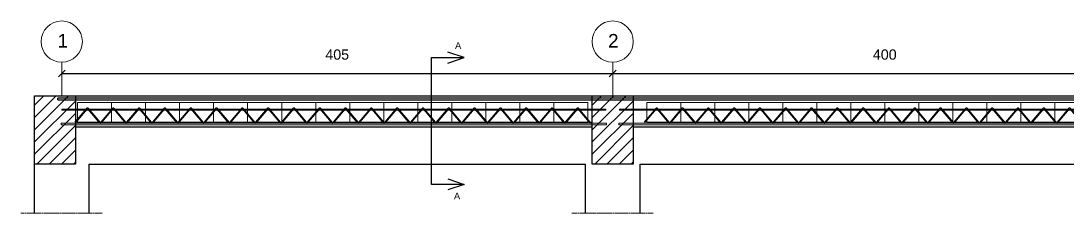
# Model space of a CAD drawing. Header units: millimetres. Extents: x -455371 to 117772, y -78417 to 116564.
# Drawn here: x -169003 to -161313, y -63920 to -62510 of the extents above; entities that cross this region are included whole.
import ezdxf

# ---------------------------------------------------------------- set-up
doc = ezdxf.new("R2010")
doc.units = ezdxf.units.MM
doc.linetypes.add('ACAD_ISO02W100', pattern=[15, 12, -3])
doc.layers.get('0').update_dxf_attribs({"color": 255})
for name, color, linetype, lineweight in [('armature', 5, 'Continuous', 18), ('Cls', 7, 'Continuous', 25), ('fili fissi', 210, 'Continuous', 18), ('quote', 5, 'Continuous', 15), ('Scritte', 7, 'Continuous', 15), ('tratteggio 1 a 50', 230, 'ACAD_ISO02W100', 15), ('TRAV.PIGN.TELAIO', 30, 'Continuous', 15)]:
    doc.layers.add(name, color=color, linetype=linetype, lineweight=lineweight)
doc.layers.add('RETINI', color=253, linetype='Continuous')
doc.layers.add('SEZIONI', color=5, linetype='Continuous')
doc.styles.get("Standard").update_dxf_attribs({"font": 'arial.ttf'})
doc.dimstyles.new('scala1 a 50', dxfattribs={"dimtxt": 75, "dimasz": 50, "dimexe": 0.18, "dimexo": 250, "dimgap": 100, "dimtad": 2, "dimdec": 0, "dimlfac": 0.1, "dimzin": 0, "dimdsep": 46, "dimtxsty": 'Standard', "dimblk": 'OBLIQUE', "dimcen": -100, "dimadec": 0, "dimazin": 0, "dimtfac": 1, "dimtdec": 0, "dimtofl": 0, "dimtmove": 0, "dimatfit": 3, "dimfxl": 250, "dimfxlon": 1, "dimtolj": 1, "dimtzin": 0, "dimarcsym": 0})

# ---------------------------------------------------------------- blocks, each defined once
blk = doc.blocks.new('*U1959')
at = {"layer": 'armature'}
for p, q in [((-98.8, -47.8), (-11.5, 55.1)), ((-90.9, -47.8), (-9.8, 47.8)), ((77.2, -47.8), (-3.9, 47.8)), ((-3.9, 47.8), (83.4, -55.1)), ((85.1, -47.8), (-2.3, 55.1)), ((3.9, 47.8), (85.1, -47.8)), ((85.1, -47.8), (90.9, -47.8))]:
    blk.add_line(p, q, dxfattribs=at)
blk.add_lwpolyline([(92.6, -55.1), (98.8, -47.8)], dxfattribs=at)
for centre, start, end in [((-6.9, 51.2), 40.32992, 139.67008), ((88, -51.2), 220.32992, 319.67008)]:
    blk.add_arc(centre, 6.02, start, end, dxfattribs=at)
blk = doc.blocks.new('*U1960')
at = {"layer": 'Cls', "color": 0, "linetype": 'ByBlock', "lineweight": -2, "transparency": 16777216}
for p in [(0, 0), (189.7, 0), (379.4, 0), (569.1, 0), (758.8, 0), (948.5, 0), (1138.2, 0), (1327.9, 0), (1517.6, 0), (1707.3, 0), (1897, 0), (2086.7, 0), (2276.4, 0), (2466.1, 0), (2655.8, 0), (2845.5, 0), (3035.2, 0), (3224.9, 0), (3414.6, 0), (3604.3, 0)]:
    blk.add_blockref('*U1959', p, dxfattribs=at)
blk = doc.blocks.new('*U1961')
at = {"layer": 'TRAV.PIGN.TELAIO'}
blk.add_lwpolyline([(125, 72.5), (125, -72.5), (-125, -72.5), (-125, 72.5)], close=True, dxfattribs=at)
blk = doc.blocks.new('*U1962')
at = {"layer": 'Cls', "color": 0, "linetype": 'ByBlock', "lineweight": -2, "transparency": 16777216}
for p in [(0, 0), (250, 0), (500, 0), (750, 0), (1000, 0), (1250, 0), (1500, 0), (1750, 0), (2000, 0), (2250, 0), (2500, 0), (2750, 0), (3000, 0), (3250, 0), (3500, 0)]:
    blk.add_blockref('*U1961', p, dxfattribs=at)
blk = doc.blocks.new('*U1955')
at = {"layer": 'armature'}
for p, q in [((-98.8, -47.8), (-11.5, 55.1)), ((-90.9, -47.8), (-9.8, 47.8)), ((77.2, -47.8), (-3.9, 47.8)), ((-3.9, 47.8), (83.4, -55.1)), ((85.1, -47.8), (-2.3, 55.1)), ((3.9, 47.8), (85.1, -47.8)), ((85.1, -47.8), (90.9, -47.8))]:
    blk.add_line(p, q, dxfattribs=at)
blk.add_lwpolyline([(92.6, -55.1), (98.8, -47.8)], dxfattribs=at)
for centre, start, end in [((-6.9, 51.2), 40.32992, 139.67008), ((88, -51.2), 220.32992, 319.67008)]:
    blk.add_arc(centre, 6.02, start, end, dxfattribs=at)
blk = doc.blocks.new('*U1956')
at = {"layer": 'Cls', "color": 0, "linetype": 'ByBlock', "lineweight": -2, "transparency": 16777216}
for p in [(0, 0), (189.7, 0), (379.4, 0), (569.1, 0), (758.8, 0), (948.5, 0), (1138.2, 0), (1327.9, 0), (1517.6, 0), (1707.3, 0), (1897, 0), (2086.7, 0), (2276.4, 0), (2466.1, 0), (2655.8, 0), (2845.5, 0), (3035.2, 0), (3224.9, 0), (3414.6, 0)]:
    blk.add_blockref('*U1955', p, dxfattribs=at)
blk = doc.blocks.new('*U1957')
at = {"layer": 'TRAV.PIGN.TELAIO'}
blk.add_lwpolyline([(125, 72.5), (125, -72.5), (-125, -72.5), (-125, 72.5)], close=True, dxfattribs=at)
blk = doc.blocks.new('*U1958')
at = {"layer": 'Cls', "color": 0, "linetype": 'ByBlock', "lineweight": -2, "transparency": 16777216}
for p in [(0, 0), (250, 0), (500, 0), (750, 0), (1000, 0), (1250, 0), (1500, 0), (1750, 0), (2000, 0), (2250, 0), (2500, 0), (2750, 0), (3000, 0), (3250, 0)]:
    blk.add_blockref('*U1957', p, dxfattribs=at)
blk = doc.blocks.new('_Oblique')
at = {"color": 0, "linetype": 'ByBlock', "lineweight": -2}
blk.add_line((-0.5, -0.5), (0.5, 0.5), dxfattribs=at)
blk = doc.blocks.new('*D3446')
at = {"layer": 'Defpoints', "color": 0, "transparency": 16777216}
for p in [(-164653.4, -62895.8), (-168703.4, -63060.4), (-164653.4, -63060.4)]:
    blk.add_point(p, dxfattribs=at)
at = {"layer": 'quote', "color": 0, "lineweight": -2, "transparency": 16777216}
for p, q in [((-168703.4, -62895.8), (-168703.4, -62895.6)), ((-168703.4, -62895.8), (-164653.4, -62895.8)), ((-164653.4, -62895.8), (-164653.4, -62895.6))]:
    blk.add_line(p, q, dxfattribs=at)
at = {"layer": 'quote', "color": 0, "lineweight": -2, "transparency": 16777216, "xscale": 50, "yscale": 50, "zscale": 50, "rotation": 180}
blk.add_blockref('_Oblique', (-168703.4, -62895.8), dxfattribs=at)
at = {"layer": 'quote', "color": 0, "lineweight": -2, "transparency": 16777216, "xscale": 50, "yscale": 50, "zscale": 50}
blk.add_blockref('_Oblique', (-164653.4, -62895.8), dxfattribs=at)
at = {"layer": 'quote', "color": 0, "transparency": 16777216, "insert": (-166678.4, -62757.5), "char_height": 75, "attachment_point": 5}
blk.add_mtext('\\A1;405', dxfattribs=at)
blk = doc.blocks.new('*D3447')
at = {"layer": 'Defpoints', "color": 0, "transparency": 16777216}
for p in [(-160653.4, -62895.8), (-164653.4, -63060.4), (-160653.4, -63060.4)]:
    blk.add_point(p, dxfattribs=at)
at = {"layer": 'quote', "color": 0, "lineweight": -2, "transparency": 16777216}
for p, q in [((-164653.4, -62895.8), (-164653.4, -62895.6)), ((-164653.4, -62895.8), (-160653.4, -62895.8)), ((-160653.4, -62895.8), (-160653.4, -62895.6))]:
    blk.add_line(p, q, dxfattribs=at)
at = {"layer": 'quote', "color": 0, "lineweight": -2, "transparency": 16777216, "xscale": 50, "yscale": 50, "zscale": 50, "rotation": 180}
blk.add_blockref('_Oblique', (-164653.4, -62895.8), dxfattribs=at)
at = {"layer": 'quote', "color": 0, "lineweight": -2, "transparency": 16777216, "xscale": 50, "yscale": 50, "zscale": 50}
blk.add_blockref('_Oblique', (-160653.4, -62895.8), dxfattribs=at)
at = {"layer": 'quote', "color": 0, "transparency": 16777216, "insert": (-162653.4, -62757.5), "char_height": 75, "attachment_point": 5}
blk.add_mtext('\\A1;400', dxfattribs=at)

msp = doc.modelspace()

# ---------------------------------------------------------------- hatches: boundary and pattern name
at = {"layer": 'RETINI'}
h = msp.add_hatch(dxfattribs=at)
h.set_pattern_fill('ANSI31', color=256, scale=20)
h.set_pattern_definition([(45, (-47582.05, 0), (-44.90128, 44.90128), [])])
h.paths.add_polyline_path([(-168603.4, -63060.4), (-168903.4, -63060.4), (-168903.4, -63560.4), (-168603.4, -63560.4)])
h = msp.add_hatch(dxfattribs=at)
h.set_pattern_fill('ANSI31', color=256, scale=20)
h.set_pattern_definition([(45, (-43482.05, 0), (-44.90128, 44.90128), [])])
h.paths.add_polyline_path([(-164503.4, -63060.4), (-164803.4, -63060.4), (-164803.4, -63560.4), (-164503.4, -63560.4)])

# ---------------------------------------------------------------- linework, layer by layer
at = {"layer": 'armature', "ltscale": 0.1}
for points in [[(-168703.4, -63157), (-164703.4, -63157), (-164703.4, -63164), (-168703.4, -63164)], [(-164603.4, -63157), (-160693, -63157), (-160693, -63164), (-164603.4, -63164)]]:
    msp.add_lwpolyline(points, close=True, dxfattribs=at)
at = {"layer": 'armature'}
for points in [[(-168603.4, -63260.2), (-168707.8, -63260.2), (-168707.8, -63272.2), (-168603.4, -63272.2), (-164699.1, -63272.2), (-164699.1, -63260.2), (-164803.4, -63260.2), (-168703.4, -63260.2)], [(-164503.4, -63260.2), (-164607.8, -63260.2), (-164607.8, -63272.2), (-164503.4, -63272.2), (-160681.6, -63272.2), (-160681.6, -63260.2), (-160703.4, -63260.2), (-164603.4, -63260.2)]]:
    msp.add_lwpolyline(points, dxfattribs=at)
at = {"layer": 'Cls'}
for p, q in [((-165744.6, -62779.5), (-165864.2, -62739.1)), ((-165864.2, -62819.9), (-165744.6, -62779.5)), ((-165864.2, -63669.3), (-165744.6, -63709.7)), ((-165744.6, -63709.7), (-165864.2, -63750))]:
    msp.add_line(p, q, dxfattribs=at)
for points in [[(-165744.6, -63709.7), (-165986.4, -63709.7), (-165986.4, -62779.5), (-165986.4, -62779.5), (-165744.6, -62779.5)], [(-168903.4, -63060.4), (-168603.4, -63060.4), (-168603.4, -63560.4), (-168903.4, -63560.4), (-168903.4, -63060.4)], [(-168903.4, -63920.1), (-168903.4, -63060.4), (-168503.4, -63060.4)], [(-168503.4, -63060.4), (-164853.4, -63060.4)], [(-164853.4, -63060.4), (-164453.4, -63060.4)], [(-164803.4, -63060.4), (-164503.4, -63060.4), (-164503.4, -63560.4), (-164803.4, -63560.4), (-164803.4, -63060.4)], [(-164453.4, -63060.4), (-160803.4, -63060.4)], [(-164803.4, -63290.6), (-168483.2, -63290.6), (-168603.4, -63290.6)], [(-160799.2, -63290.6), (-164383.2, -63290.6), (-164503.4, -63290.6)], [(-168503.4, -63560.4), (-168503.4, -63920.1)], [(-168503.4, -63560.4), (-166653.4, -63560.4), (-164853.4, -63560.4)], [(-164853.4, -63920.1), (-164853.4, -63560.4)], [(-164453.4, -63560.4), (-160853.4, -63560.4)], [(-164453.4, -63560.4), (-164453.4, -63920.1)]]:
    msp.add_lwpolyline(points, dxfattribs=at)
at = {"layer": 'fili fissi'}
for points in [[(-168703.4, -63060.4), (-168703.4, -62813.6)], [(-164653.4, -63060.4), (-164653.4, -62813.6)]]:
    msp.add_lwpolyline(points, dxfattribs=at)
for centre in [(-168703.4, -62662), (-164653.4, -62662)]:
    msp.add_circle(centre, 151.6, dxfattribs=at)
at = {"layer": 'SEZIONI'}
for points in [[(-168732, -63089.2), (-168732, -63077.2)], [(-168732, -63089.2), (-151002.1, -63089.2), (-151002.1, -63077.2), (-168732, -63077.2)]]:
    msp.add_lwpolyline(points, dxfattribs=at)
at = {"layer": 'tratteggio 1 a 50'}
for points in [[(-169003.4, -63920.1), (-168403.4, -63920.1)], [(-164953.4, -63920.1), (-164353.4, -63920.1)]]:
    msp.add_lwpolyline(points, dxfattribs=at)

# ---------------------------------------------------------------- block references
at = {"layer": 'Cls'}
for name, p in [('*U1962', (-168461.7, -63180.1)), ('*U1958', (-164277.5, -63180.1)), ('*U1960', (-168507.2, -63204.8)), ('*U1956', (-164323, -63204.8))]:
    msp.add_blockref(name, p, dxfattribs=at)

# ---------------------------------------------------------------- texts
at = {"layer": 'Scritte', "attachment_point": 1}
for s, width, heights, insert, char_height in [('1', 100, [92.1], (-168734.9, -62606.1), 100), ('A', 371.945, [0], (-165812.8, -62666.7), 50), ('2', 65.34, [0], (-164687.7, -62606.1), 100), ('A', 371.945, [0], (-165820.7, -63770.6), 50)]:
    msp.add_mtext_dynamic_manual_height_columns(s, width=width, gutter_width=12.5, heights=heights, dxfattribs=dict(at, insert=insert, char_height=char_height))

# ---------------------------------------------------------------- dimensions: what is measured, and where the dimension line sits
at = {"layer": 'quote'}
dim = msp.add_linear_dim(base=(-164653.4, -62895.8), p1=(-168703.4, -63060.4), p2=(-164653.4, -63060.4), dimstyle='scala1 a 50', dxfattribs=at)
dim.commit()
dim.dimension.update_dxf_attribs({"geometry": '*D3446', "text_midpoint": (-166678.4, -62757.5)})
dim = msp.add_linear_dim(base=(-160653.4, -62895.8), p1=(-164653.4, -63060.4), p2=(-160653.4, -63060.4), dimstyle='scala1 a 50', override={"dimtmove": 1}, dxfattribs=at)
dim.commit()
dim.dimension.update_dxf_attribs({"geometry": '*D3447', "text_midpoint": (-162653.4, -62757.5)})

doc.saveas('drawing.dxf')
